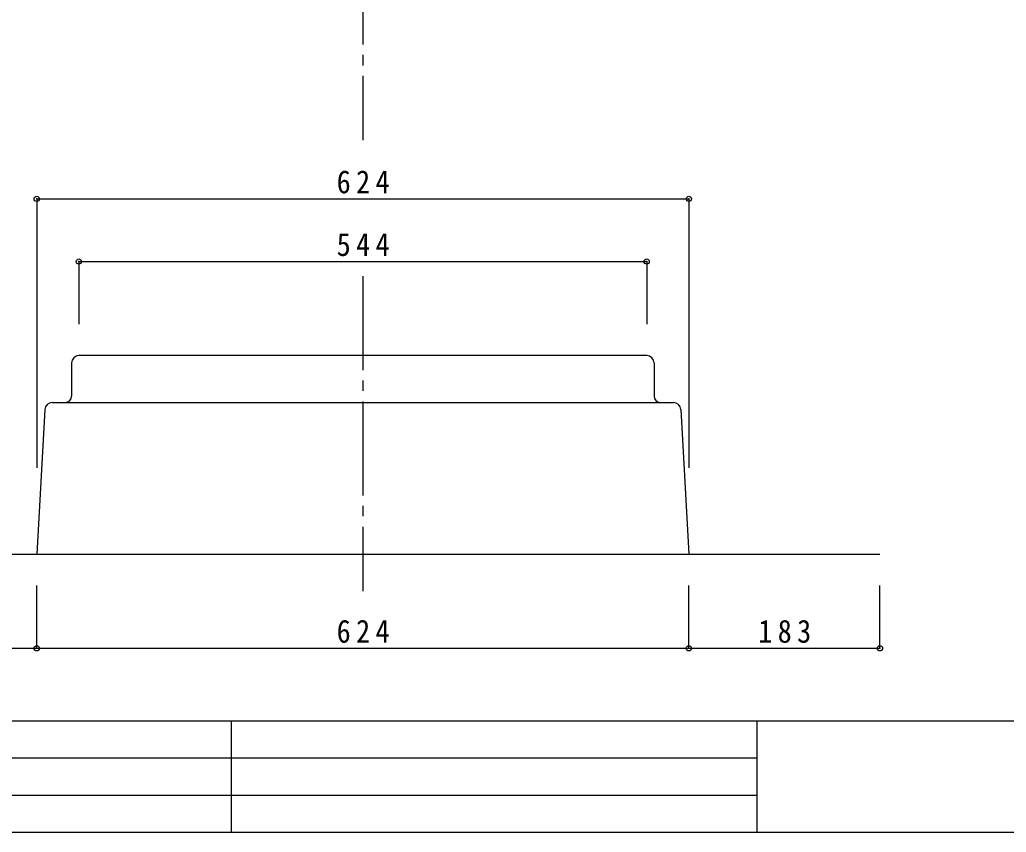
# Model space of a CAD drawing. Units: millimetres at full size, with parts at other scales. Extents: x -14200 to 14200, y -9940 to 9940.
# Drawn here: x -8120 to 1323, y -9940 to -2162 of the extents above; entities that cross this region are included whole.
import ezdxf

# ---------------------------------------------------------------- set-up
doc = ezdxf.new("R2010")
doc.units = ezdxf.units.MM
doc.header["$LTSCALE"] = 100
doc.header["$PDMODE"] = 32
doc.header["$PDSIZE"] = 50
doc.linetypes.add('CHAIN2', pattern=[12, 9, -1, 1, -1])
for name, color, linetype in [('0-0_0', 7, 'Continuous'), ('1-0', 7, 'Continuous'), ('1-8', 7, 'Continuous')]:
    doc.layers.add(name, color=color, linetype=linetype)
doc.styles.add('ＭＳ ゴシック', font='')
doc.styles.get('ＭＳ ゴシック').set_extended_font_data('MS Gothic')

msp = doc.modelspace()

# ---------------------------------------------------------------- linework, layer by layer
at = {"layer": '0-0_0'}
for p, q in [((-14200, -8873.5), (14200, -8873.5)), ((-6096.7, -8873.5), (-6096.7, -9940)), ((-1065.3, -8873.5), (-1065.3, -9938.5)), ((-11696.1, -9228.5), (-1065.3, -9228.5)), ((-11696.1, -9583.5), (-1065.3, -9583.5))]:
    msp.add_line(p, q, dxfattribs=at)
msp.add_lwpolyline([(-14200, -9940), (14200, -9940), (14200, 9940), (-14200, 9940)], close=True, dxfattribs=at)
at = {"layer": '1-0', "linetype": 'CHAIN2'}
for p, q in [((-4836, 6900.6), (-4836, -3314)), ((-4836, -4615.6), (-4836, -7632.6))]:
    msp.add_line(p, q, dxfattribs=at)
at = {"layer": '1-0'}
for p, q in [((-2118.5, -5376.9), (-7553.5, -5376.9)), ((-7623.5, -5446.9), (-7623.5, -5765.9)), ((-2048.5, -5446.9), (-2048.5, -5765.9)), ((-7809.8, -5825.9), (-1862.2, -5825.9)), ((-7879.7, -5892), (-7957, -7278.9)), ((-1792.3, -5892), (-1715, -7278.9)), ((-10186, -7278.9), (114, -7278.9))]:
    msp.add_line(p, q, dxfattribs=at)
for centre, radius, start, end in [((-7553.5, -5446.9), 70, 90, 180), ((-2118.5, -5446.9), 70, 0, 90), ((-7809.8, -5895.9), 70, 90, 176.80924), ((-7683.5, -5765.9), 60, 270, 0), ((-1988.5, -5765.9), 60, 180, 270), ((-1862.2, -5895.9), 70, 3.19076, 90)]:
    msp.add_arc(centre, radius, start, end, dxfattribs=at)
at = {"layer": '1-8'}
for p, q in [((-7957, -3876.9), (-1715, -3876.9)), ((-7957, -3876.9), (-7957, -6451.1)), ((-1715, -3876.9), (-1715, -6451.1)), ((-7553.5, -4476.9), (-2118.5, -4476.9)), ((-7553.5, -4476.9), (-7553.5, -5076.9)), ((-2118.5, -4476.9), (-2118.5, -5076.9)), ((-7957, -8178.9), (-7957, -7578.9)), ((-1715, -8178.9), (-1715, -7578.9)), ((114, -8178.9), (114, -7578.9)), ((-10186, -8178.9), (-7957, -8178.9)), ((-7957, -8178.9), (-1715, -8178.9)), ((-1715, -8178.9), (114, -8178.9))]:
    msp.add_line(p, q, dxfattribs=at)
for p in [(-7957, -3876.9), (-1715, -3876.9), (-7553.5, -4476.9), (-2118.5, -4476.9), (-7957, -8178.9), (-1715, -8178.9), (114, -8178.9)]:
    msp.add_point(p, dxfattribs=at)

# ---------------------------------------------------------------- texts
at = {"layer": '1-8', "char_height": 219.9, "attachment_point": 7, "style": 'ＭＳ ゴシック'}
for s, insert in [('\\T1.38;\\W0.9;624', (-5086, -3826.9)), ('\\T1.38;\\W0.9;544', (-5086, -4426.9)), ('\\T1.38;\\W0.9;624', (-5086, -8128.9)), ('\\T1.38;\\W0.9;183', (-1050.5, -8128.9))]:
    msp.add_mtext(s, dxfattribs=dict(at, insert=insert))

doc.saveas('drawing.dxf')
